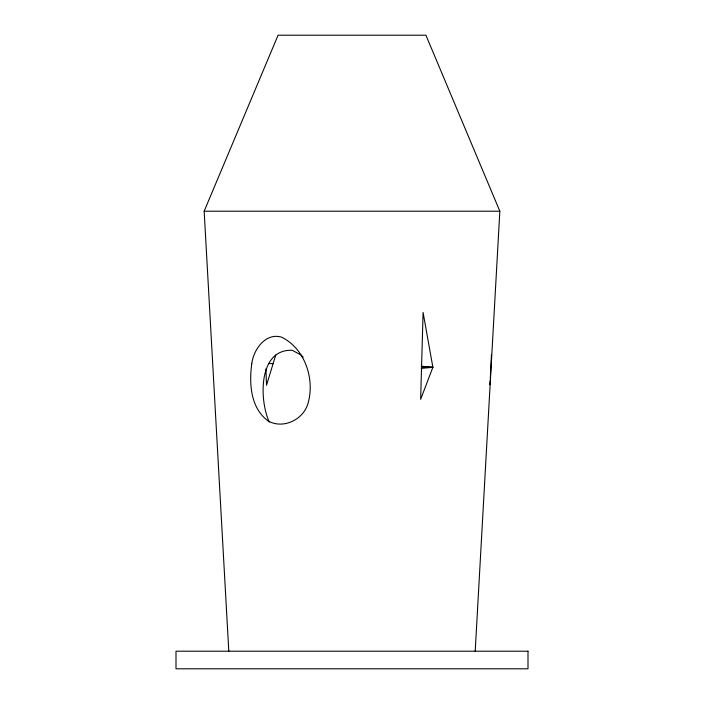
<?xml version="1.0" encoding="UTF-8"?>
<svg xmlns="http://www.w3.org/2000/svg" width="704" height="704" viewBox="0 0 704 704"><rect width="100%" height="100%" fill="white"/><g stroke="black" fill="none" stroke-linecap="round" stroke-linejoin="round"><path stroke-width="1.06" d="M491.454 354.763L490.31 378.611M475.2 651.2L499.84 211.2L425.92 35.2L278.08 35.2L204.16 211.2L228.8 651.2M489.79 384.745L490.142 380.662M265.962 368.87L266.508 385.246L275.774 354.948M421.089 366.203L432.881 367.286L420.649 399.3L423.086 312.462L432.881 367.286L421.282 368.377M204.16 211.2L499.84 211.2M268.963 363.563L273.002 363.66M421.89 367.03L432.881 367.286M303.204 357.095L300.863 354.93L292.257 350.302C257.814 348.867 259.354 400.743 269.271 422.013M251.75 363.862C249.049 383.777 250.536 408.17 268.259 421.054C283.712 429.59 304.454 419.188 308.37 402.063C314.662 378.013 304.603 348.48 281.609 337.172C265.637 332.323 253.422 349.615 251.75 363.862M528 651.2L176 651.2L176 668.8L528 668.8L528 651.2"/></g></svg>
